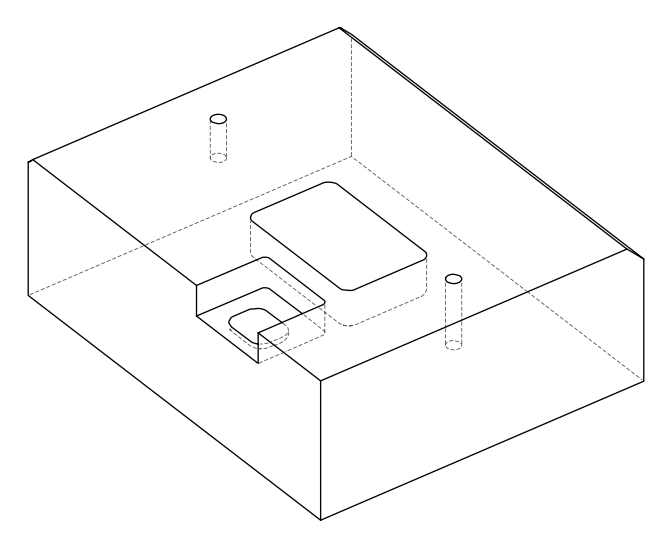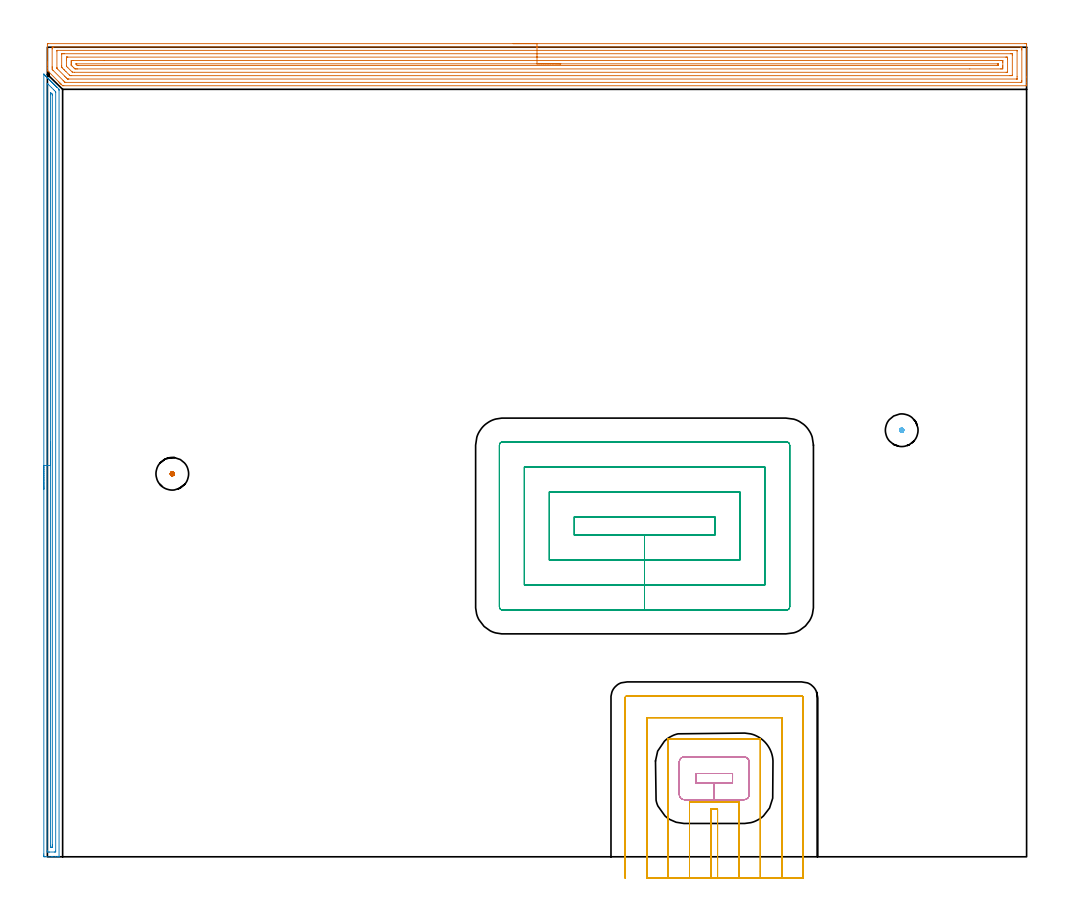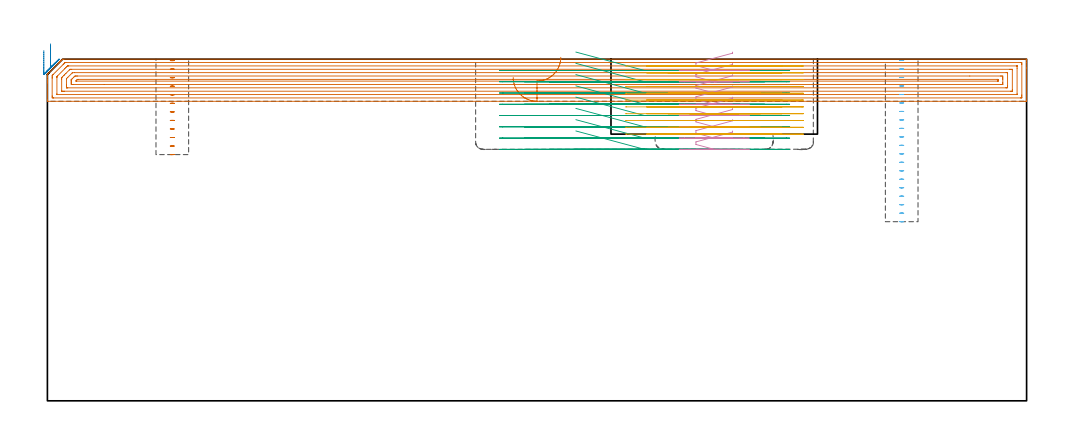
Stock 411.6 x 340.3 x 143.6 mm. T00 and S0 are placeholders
(PLAN: 7 operations, 2 tool changes, 77 min)
(1 AREA_MILL | FG_CHAMFER_SURFACE | UGT0205_001 | 23.21 min | 64478 mm3)
(2 AREA_MILL_1 | FG_CHAMFER_SURFACE_1 | UGT0205_001 | 7.99 min | 6649 mm3)
(3 MILL_RECTANGULAR_POCKET | POCKET_RECTANGULAR_STRAIGHT | UGT0201_095 | Follow Part, ap 5, ae 75% | 18.08 min | 482835 mm3)
(4 MILL_RECTANGULAR_POCKET_1 | POCKET_RECTANGULAR_STRAIGHT_1 | UGT0201_095 | Follow Part, ap 5, ae 75% | 3.18 min | 65959 mm3)
(5 MILL_SLOT | SLOT_PARTIAL_RECTANGULAR | NXT0201_011 | Follow Part, ap 3, ae 75% | 23.52 min | 145347 mm3)
(6 MILL_BLIND_HOLE_FROM_SOLID_MATERIAL | STEP1POCKET | NXT0201_011 | Spiral | 0.66 min | 10087 mm3)
(7 MILL_BLIND_HOLE_FROM_SOLID_MATERIAL_1 | STEP1POCKET_1 | NXT0201_011 | Spiral | 0.39 min | 5902 mm3)
(TOOL UGT0205_001 | Chamfer Mill 20 x 3 x 45 deg. | D20 FL50 Z2)
(TOOL UGT0201_095 | End mill 20 mm | D20 R3 FL38 Z4)
(TOOL NXT0201_011 | ENDMILL 12mm [2P460-1200-NA 1630] | D12 FL38 Z6)
(OP 1 AREA_MILL)
G17 G21 G94 G90
T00 M6
G54
G17 G0 G90 X195.8 Y341.8 S1061 M3
G43 Z153.6 H0
Z135.9
G94 G1 X195.838 Z135.028 F250.
X195.952 Z134.164
X196.141 Z133.312
X196.403 Z132.48
X196.737 Z131.674
X197.14 Z130.9
X197.609 Z130.164
X198.14 Z129.472
X198.729 Z128.829
X199.372 Z128.24
X200.064 Z127.709
X200.8 Z127.24
X201.574 Z126.837
X202.38 Z126.503
X203.212 Z126.241
X204.064 Z126.052
X204.928 Z125.938
X205.8 Z125.9
X410.973
X411.399 Y341.795 Z125.903
X411.59 Y341.792 Z125.906
X411.6 Y341.597 Z126.1
Y327.833 Z139.863
Y325.449 Z142.246
Y324.475 Z143.224
X411.593 Y324.11 Z143.581
X411.591 Y324.103 Z143.588
X411.42 Y324.1 Z143.6
X6.885
X6.399 Y324.107 Z143.593
X6.364 Y324.135 Z143.564
X5.932 Y324.566 Z143.13
X5.877 Y324.623 Z143.076
X5.693 Y324.806 Z142.893
X5.638 Y324.86 Z142.836
X5.586 Y324.913 Z142.786
X5.395 Y325.104 Z142.595
X5.344 Y325.155 Z142.542
X5.296 Y325.203 Z142.495
X5.097 Y325.402 Z142.297
X5.05 Y325.449 Z142.248
X5.006 Y325.494 Z142.205
X4.799 Y325.7 Z141.999
X0.329 Y330.17 Z137.528
X0.196 Y330.302 Z137.394
X0.031 Y330.472 Z137.226
X0.007 Y330.504 Z137.193
X0.003 Y330.523 Z137.175
X0. Y330.546 Z137.152
Y331.626 Z136.068
Y332.864 Z134.832
Y333.391 Z134.303
Y334.01 Z133.685
Y341.334 Z126.364
X0.003 Y341.6 Z126.097
X0.01 Y341.792 Z125.906
X0.205 Y341.799 Z125.899
X205.8 Y341.8 Z125.9
Y340.386 Z127.314
X409.185 Y340.385 Z127.315
X409.252
X409.567 Y340.379 Z127.321
X409.59 Y340.276 Z127.424
X409.597 Y340.045 Z127.655
X409.599 Y339.569 Z128.131
X409.6 Y339.159 Z128.541
X409.599 Y326.331 Z141.369
X409.597 Y325.925 Z141.775
X409.589 Y325.521 Z142.179
X409.185 Y325.515 Z142.185
X409.118
X7.712
X7.506 Y325.519 Z142.181
X7.458 Y325.521 Z142.179
X7.421 Y325.54 Z142.16
X7.351 Y325.607 Z142.093
X7.161 Y325.791 Z141.909
X6.885 Y326.065 Z141.635
X6.618 Y326.331 Z141.369
X2.415 Y330.535 Z137.165
X2.211 Y330.744 Z136.956
X2.012 Y330.95 Z136.75
X2.004 Y331.149 Z136.551
X2.001 Y331.626 Z136.074
X2. Y332.036 Z135.664
X2.001 Y339.569 Z128.131
X2.003 Y339.976 Z127.724
X2.011 Y340.379 Z127.321
X2.415 Y340.385 Z127.315
X2.482
X205.8 Y340.386 Z127.314
Y338.972 Z128.729
X407.397 Y338.971
X407.493 Y338.97 Z128.73
X407.569 Y338.967 Z128.733
X407.586 Y338.965 Z128.735
X407.59 Y338.943 Z128.757
X407.595 Y338.887 Z128.813
X407.599 Y338.686 Z129.014
X407.6 Y327.896 Z139.804
X407.599 Y327.214 Z140.486
X407.598 Y327.016 Z140.684
X407.59 Y326.948 Z140.752
X407.587 Y326.935 Z140.765
X407.576 Y326.933 Z140.767
X407.541 Y326.93 Z140.77
X407.397 Y326.929 Z140.771
X8.962
X8.673 Y326.93 Z140.77
X8.577 Y326.932 Z140.768
X8.502 Y326.935 Z140.765
X8.464 Y326.947 Z140.753
X8.434 Y326.975 Z140.725
X8.188 Y327.214 Z140.486
X7.779 Y327.62 Z140.08
X7.303 Y328.096 Z139.604
X4.203 Y331.197 Z136.503
X4.1 Y331.307 Z136.393
X4.049 Y331.362 Z136.338
X4.01 Y331.427 Z136.273
X4.005 Y331.626 Z136.074
X4.001 Y331.826 Z135.874
Y338.686 Z129.014
X4.002 Y338.884 Z128.816
X4.01 Y338.952 Z128.748
X4.013 Y338.965 Z128.735
X4.024 Y338.967 Z128.733
X4.059 Y338.969 Z128.731
X4.203 Y338.971 Z128.729
X205.8 Y338.972
Y337.557 Z130.143
X404.965
X405.465 Y337.552 Z130.148
X405.575 Y337.551 Z130.149
X405.59 Y337.359 Z130.341
X405.6 Y336.93 Z130.77
Y328.542 Z139.158
X405.598 Y328.433 Z139.267
X405.594 Y328.378 Z139.322
X405.591 Y328.356 Z139.344
X405.572 Y328.35 Z139.35
X405.356 Y328.346 Z139.354
X404.715 Y328.343 Z139.357
X404.465
X10.211
X9.567 Y328.348 Z139.352
X9.528 Y328.349 Z139.351
X9.486 Y328.374 Z139.326
X9.395 Y328.46 Z139.24
X9.218 Y328.633 Z139.067
X7.779 Y330.069 Z137.631
X7.105 Y330.744 Z136.956
X6.885 Y330.964 Z136.736
X6.229 Y331.626 Z136.074
X6.015 Y331.846 Z135.854
X6.009 Y332.063 Z135.637
X6. Y332.5 Z135.2
X6.001 Y337.358 Z130.342
X6.002 Y337.467 Z130.233
X6.006 Y337.522 Z130.178
X6.009 Y337.544 Z130.156
X6.028 Y337.55 Z130.15
X6.244 Y337.554 Z130.146
X6.885 Y337.557 Z130.143
X7.135
X205.8
Y336.143 Z131.557
X402.927
X403.033 Y336.142 Z131.558
X403.244 Y336.137 Z131.563
X403.59 Y336.127 Z131.573
X403.593 Y336.039 Z131.661
X403.6 Y335.375 Z132.325
Y330.08 Z137.62
X403.597 Y329.861 Z137.839
X403.593 Y329.779 Z137.921
X403.591 Y329.764 Z137.936
X403.491 Y329.761 Z137.939
X403.35 Y329.758 Z137.942
X403.138 Y329.757 Z137.943
X403.033
X11.355 Y329.758 Z137.942
X10.56 Y329.764 Z137.936
X10.461 Y329.84 Z137.86
X10.438 Y329.861 Z137.839
X8.564 Y331.734 Z135.966
X8.009 Y332.307 Z135.393
X8.005 Y332.319 Z135.381
X8.002 Y332.345 Z135.355
X8. Y332.4 Z135.3
Y332.509 Z135.191
Y334.938 Z132.762
Y335.82 Z131.88
X8.003 Y336.039 Z131.661
X8.007 Y336.121 Z131.579
X8.009 Y336.136 Z131.564
X8.11 Y336.139 Z131.561
X8.25 Y336.142 Z131.558
X8.462 Y336.143 Z131.557
X8.567
X205.8
Y334.729 Z132.971
X400.678
X401.139 Y334.727 Z132.973
X401.576 Y334.724 Z132.976
X401.59 Y334.722 Z132.978
X401.596 Y334.705 Z132.995
X401.599 Y334.274 Z133.426
X401.6 Y333.819 Z133.881
Y332.509 Z135.191
X401.599 Y332.054 Z135.646
X401.597 Y331.626 Z136.074
X401.593 Y331.178 Z136.522
X401.139 Y331.174 Z136.526
X400.705 Y331.172 Z136.528
X387.729 Y331.171 Z136.529
X12.71
X12.249 Y331.172 Z136.528
X11.812 Y331.175 Z136.525
X11.591 Y331.178 Z136.522
X11.355 Y331.399 Z136.301
X11.124 Y331.626 Z136.074
X10.461 Y332.287 Z135.413
X10.244 Y332.509 Z135.191
X10.035 Y332.727 Z134.973
X10.01 Y332.767 Z134.933
X10.006 Y332.794 Z134.906
X10.002 Y332.85 Z134.85
X10. Y332.964 Z134.736
Y333.391 Z134.309
X10.001 Y333.846 Z133.854
X10.003 Y334.274 Z133.426
X10.007 Y334.722 Z132.978
X10.461 Y334.725 Z132.975
X10.895 Y334.728 Z132.972
X23.914 Y334.729 Z132.971
X205.8
Y333.315 Z134.385
X399.351 Y333.314 Z134.386
X399.43 Y333.313 Z134.387
X399.545 Y333.308 Z134.392
X399.591 Y333.304 Z134.396
X399.595 Y333.278 Z134.422
X399.597 Y333.249 Z134.451
X399.6 Y333.146 Z134.554
X399.599 Y332.827 Z134.873
X399.597 Y332.704 Z134.996
X399.593 Y332.623 Z135.077
X399.59 Y332.597 Z135.103
X399.579 Y332.592 Z135.108
X399.535 Y332.59 Z135.11
X399.351 Y332.586 Z135.114
X399.273 Y332.585 Z135.115
X13.065 Y332.586 Z135.114
X12.697 Y332.592 Z135.108
X12.611 Y332.598 Z135.102
X12.55 Y332.654 Z135.046
X12.473 Y332.728 Z134.972
X12.249 Y332.953 Z134.747
X12.01 Y333.206 Z134.494
Y333.275 Z134.425
X12.021 Y333.308 Z134.392
X12.327 Y333.314 Z134.386
X205.8 Y333.315 Z134.385
X206.672 Z134.423
X207.537 Z134.537
X208.388 Z134.726
X209.22 Z134.988
X210.026 Z135.322
X210.8 Z135.725
X211.536 Z136.194
X212.228 Z136.725
X212.871 Z137.314
X213.46 Z137.957
X213.992 Z138.65
X214.46 Z139.385
X214.863 Z140.159
X215.197 Z140.965
X215.459 Z141.797
X215.648 Z142.649
X215.762 Z143.514
X215.8 Z144.385
G0 Z153.6
M5
M2
(OP 2 AREA_MILL_1)
G17 G21 G94 G90
T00 M6
G54
G17 G0 G90 X-1.5 Y154.5 S1061 M3
G43 Z153.6 H0
Z147.2
G94 G1 Y154.538 Z146.328 F250.
Y154.652 Z145.463
Y154.841 Z144.612
Y155.103 Z143.78
Y155.437 Z142.974
Y155.84 Z142.2
Y156.309 Z141.464
Y156.84 Z140.772
Y157.429 Z140.129
Y158.072 Z139.54
Y158.764 Z139.008
Y159.5 Z138.54
Y160.274 Z138.137
Y161.08 Z137.803
Y161.912 Z137.541
Y162.764 Z137.352
Y163.628 Z137.238
Y164.5 Z137.2
Y328.746
X-1.495 Y328.981 Z137.203
X-1.494 Y328.982 Z137.205
X-1.48 Y328.981 Z137.219
X-1.427 Y328.928 Z137.271
X-1.19 Y328.69 Z137.51
X-0.963 Y328.465 Z137.733
X-0.885 Y328.385 Z137.814
X-0.746 Y328.246 Z137.953
X-0.667 Y328.169 Z138.029
X-0.587 Y328.088 Z138.112
X-0.452 Y327.952 Z138.248
X-0.371 Y327.873 Z138.325
X-0.29 Y327.79 Z138.41
X-0.158 Y327.658 Z138.542
X-0.075 Y327.577 Z138.621
X0.008 Y327.492 Z138.707
X0.137 Y327.364 Z138.836
X0.221 Y327.281 Z138.917
X0.306 Y327.195 Z139.005
X0.431 Y327.07 Z139.13
X0.517 Y326.985 Z139.213
X0.604 Y326.897 Z139.303
X0.725 Y326.776 Z139.424
X0.812 Y326.69 Z139.508
X0.901 Y326.599 Z139.601
X1.019 Y326.482 Z139.718
X1.108 Y326.394 Z139.804
X1.199 Y326.301 Z139.898
X1.313 Y326.188 Z140.012
X1.404 Y326.098 Z140.1
X1.497 Y326.004 Z140.196
X1.607 Y325.894 Z140.306
X1.7 Y325.802 Z140.396
X1.794 Y325.706 Z140.494
X1.901 Y325.599 Z140.6
X1.996 Y325.506 Z140.692
X2.092 Y325.408 Z140.791
X2.195 Y325.305 Z140.894
X2.292 Y325.21 Z140.988
X2.39 Y325.111 Z141.089
X2.489 Y325.011 Z141.188
X2.588 Y324.914 Z141.284
X2.687 Y324.813 Z141.387
X2.783 Y324.717 Z141.483
X2.883 Y324.618 Z141.579
X2.985 Y324.515 Z141.684
X3.077 Y324.423 Z141.777
X3.179 Y324.323 Z141.875
X3.283 Y324.218 Z141.982
X3.371 Y324.129 Z142.071
X3.475 Y324.027 Z142.171
X3.58 Y323.92 Z142.28
X3.665 Y323.835 Z142.365
X3.771 Y323.731 Z142.467
X3.878 Y323.622 Z142.578
X3.959 Y323.541 Z142.659
X4.067 Y323.435 Z142.763
X4.847 Y322.652 Z143.547
X4.893 Y322.604 Z143.593
X4.9 Y322.133 Z143.6
Y0.168
X4.897 Y0.01 Z143.588
X4.866 Y0.007 Z143.558
X4.495 Y0. Z143.195
X4.143 Z142.843
X3.475 Z142.17
X2.253 Z140.95
X1.7 Z140.394
X-0.963 Y0.001 Z137.734
X-1.206 Y0.003 Z137.491
X-1.491 Y0.008 Z137.205
X-1.494 Y0.08 Z137.203
X-1.499 Y0.615 Z137.201
X-1.5 Y1.155 Z137.2
Y164.5
X-0.086 Z138.614
X-0.085 Y324.823 Z138.615
X-0.075 Y325.113 Z138.625
X0.235 Y324.813 Z138.935
X1.7 Y323.351 Z140.4
X2.588 Y322.463 Z141.288
X2.915 Y322.134 Z141.615
X3.475 Y321.563 Z142.175
X3.485 Y321.241 Z142.185
X3.486 Y321.23 Z142.186
X3.485 Y2.39 Z142.185
X3.475 Y2.01 Z142.175
X2.984 Y2.002 Z141.684
X0.812 Y2. Z139.512
X0.321 Y2.002 Z139.021
X-0.075 Y2.01 Z138.625
X-0.086 Y2.401 Z138.614
Y2.411
Y164.5
X1.328 Z140.028
X1.329 Y320.347 Z140.029
X1.33 Y320.72 Z140.03
X1.334 Y321.241 Z140.034
X1.335 Y321.25 Z140.035
X1.354 Y321.241 Z140.054
X1.7 Y320.898 Z140.4
X1.973 Y320.62 Z140.673
X2.04 Y320.548 Z140.74
X2.065 Y320.513 Z140.765
X2.067 Y320.471 Z140.767
X2.069 Y320.347 Z140.769
X2.071 Y319.974 Z140.771
Y5.08
X2.07 Y4.708 Z140.77
X2.066 Y4.187 Z140.766
X2.064 Y4.01 Z140.764
X1.883 Y4.003 Z140.583
X1.7 Y4.001 Z140.4
X1.514 Z140.214
X1.39 Y4.004 Z140.09
X1.346 Y4.009 Z140.046
X1.334 Y4.013 Z140.034
X1.332 Y4.019 Z140.032
X1.33 Y4.063 Z140.03
X1.329 Y4.187 Z140.029
X1.328 Y4.561 Z140.028
Y164.5
Y165.372 Z140.066
Y166.237 Z140.18
Y167.088 Z140.369
Y167.92 Z140.632
Y168.726 Z140.965
Y169.5 Z141.368
Y170.236 Z141.837
Y170.928 Z142.368
Y171.571 Z142.957
Y172.16 Z143.601
Y172.692 Z144.293
Y173.16 Z145.028
Y173.563 Z145.802
Y173.897 Z146.608
Y174.159 Z147.44
Y174.348 Z148.292
Y174.462 Z149.157
Y174.5 Z150.028
G0 Z153.6
M5
M2
(OP 3 MILL_RECTANGULAR_POCKET)
G17 G21 G94 G90
T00 M6
G54
G17 G0 G90 X222.123 Y135.2 S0 M3
G43 Z153.6 H0
Z146.6
G94 G1 X251. Z138.862 F250.
X280.5 F500.
Y142.9
X221.5
Y135.2
X251.
Y124.7
X291.
Y153.4
X211.
Y124.7
X251.
Y114.2
X301.5
Y163.9
X200.5
Y114.2
X251.
Y103.7
X310.6
G3 X312. Y105.1 R1.4
G1 Y173.
G3 X310.6 Y174.4 R1.4
G1 X191.4
G3 X190. Y173. R1.4
G1 Y105.1
G3 X191.4 Y103.7 R1.4
G1 X251.
X252.
G0 X222.123 Y135.2 Z141.862
G1 X251. Z134.125 F250.
X280.5 F500.
Y142.9
X221.5
Y135.2
X251.
Y124.7
X291.
Y153.4
X211.
Y124.7
X251.
Y114.2
X301.5
Y163.9
X200.5
Y114.2
X251.
Y103.7
X310.6
G3 X312. Y105.1 R1.4
G1 Y173.
G3 X310.6 Y174.4 R1.4
G1 X191.4
G3 X190. Y173. R1.4
G1 Y105.1
G3 X191.4 Y103.7 R1.4
G1 X251.
X252.
G0 X222.123 Y135.2 Z137.125
G1 X251. Z129.387 F250.
X280.5 F500.
Y142.9
X221.5
Y135.2
X251.
Y124.7
X291.
Y153.4
X211.
Y124.7
X251.
Y114.2
X301.5
Y163.9
X200.5
Y114.2
X251.
Y103.7
X310.6
G3 X312. Y105.1 R1.4
G1 Y173.
G3 X310.6 Y174.4 R1.4
G1 X191.4
G3 X190. Y173. R1.4
G1 Y105.1
G3 X191.4 Y103.7 R1.4
G1 X251.
X252.
G0 X222.123 Y135.2 Z132.387
G1 X251. Z124.65 F250.
X280.5 F500.
Y142.9
X221.5
Y135.2
X251.
Y124.7
X291.
Y153.4
X211.
Y124.7
X251.
Y114.2
X301.5
Y163.9
X200.5
Y114.2
X251.
Y103.7
X310.6
G3 X312. Y105.1 R1.4
G1 Y173.
G3 X310.6 Y174.4 R1.4
G1 X191.4
G3 X190. Y173. R1.4
G1 Y105.1
G3 X191.4 Y103.7 R1.4
G1 X251.
X252.
G0 X222.123 Y135.2 Z127.65
G1 X251. Z119.912 F250.
X280.5 F500.
Y142.9
X221.5
Y135.2
X251.
Y124.7
X291.
Y153.4
X211.
Y124.7
X251.
Y114.2
X301.5
Y163.9
X200.5
Y114.2
X251.
Y103.7
X310.6
G3 X312. Y105.1 R1.4
G1 Y173.
G3 X310.6 Y174.4 R1.4
G1 X191.4
G3 X190. Y173. R1.4
G1 Y105.1
G3 X191.4 Y103.7 R1.4
G1 X251.
X252.
G0 X222.123 Y135.2 Z122.912
G1 X251. Z115.175 F250.
X280.5 F500.
Y142.9
X221.5
Y135.2
X251.
Y124.7
X291.
Y153.4
X211.
Y124.7
X251.
Y114.2
X301.5
Y163.9
X200.5
Y114.2
X251.
Y103.7
X310.6
G3 X312. Y105.1 R1.4
G1 Y173.
G3 X310.6 Y174.4 R1.4
G1 X191.4
G3 X190. Y173. R1.4
G1 Y105.1
G3 X191.4 Y103.7 R1.4
G1 X251.
X252.
G0 X222.123 Y135.2 Z118.175
G1 X251. Z110.437 F250.
X280.5 F500.
Y142.9
X221.5
Y135.2
X251.
Y124.7
X291.
Y153.4
X211.
Y124.7
X251.
Y114.2
X301.5
Y163.9
X200.5
Y114.2
X251.
Y103.7
X310.6
G3 X312. Y105.1 R1.4
G1 Y173.
G3 X310.6 Y174.4 R1.4
G1 X191.4
G3 X190. Y173. R1.4
G1 Y105.1
G3 X191.4 Y103.7 R1.4
G1 X251.
X252.
G0 X222.123 Y135.2 Z113.437
G1 X251. Z105.7 F250.
X280.5 F500.
Y142.9
X221.5
Y135.2
X251.
Y124.7
X291.
Y153.4
X211.
Y124.7
X251.
Y114.2
X301.5
Y163.9
X200.5
Y114.2
X251.
Y103.7
X310.6
G3 X312. Y105.1 R1.4
G1 Y173.
G3 X310.6 Y174.4 R1.4
G1 X191.4
G3 X190. Y173. R1.4
G1 Y105.1
G3 X191.4 Y103.7 R1.4
G1 X251.
X252.
G0 Z153.6
M5
M2
(OP 4 MILL_RECTANGULAR_POCKET_1)
G17 G21 G94 G90
T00 M6
G54
G17 G0 G90 X288. Y33.223 S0 M3
G43 Z153.6 H0
Z146.6
G94 G1 Y35. Z146.124 F250.
X272.6 Z141.997
Y31. Z140.926
X280.3 Z138.862
X288. F500.
Y35.
X272.6
Y31.
X280.3
Y24.
X292.8
G3 X295. Y26.2 R2.2
G1 Y39.8
G3 X292.8 Y42. R2.2
G1 X267.8
G3 X265.6 Y39.8 R2.2
G1 Y26.2
G3 X267.8 Y24. R2.2
G1 X280.3
X281.3
G0 X288. Y33.223 Z141.862
G1 Y35. Z141.386 F250.
X272.6 Z137.26
Y31. Z136.188
X280.3 Z134.125
X288. F500.
Y35.
X272.6
Y31.
X280.3
Y24.
X292.8
G3 X295. Y26.2 R2.2
G1 Y39.8
G3 X292.8 Y42. R2.2
G1 X267.8
G3 X265.6 Y39.8 R2.2
G1 Y26.2
G3 X267.8 Y24. R2.2
G1 X280.3
X281.3
G0 X288. Y33.223 Z137.125
G1 Y35. Z136.649 F250.
X272.6 Z132.522
Y31. Z131.451
X280.3 Z129.387
X288. F500.
Y35.
X272.6
Y31.
X280.3
Y24.
X292.8
G3 X295. Y26.2 R2.2
G1 Y39.8
G3 X292.8 Y42. R2.2
G1 X267.8
G3 X265.6 Y39.8 R2.2
G1 Y26.2
G3 X267.8 Y24. R2.2
G1 X280.3
X281.3
G0 X288. Y33.223 Z132.387
G1 Y35. Z131.911 F250.
X272.6 Z127.785
Y31. Z126.713
X280.3 Z124.65
X288. F500.
Y35.
X272.6
Y31.
X280.3
Y24.
X292.8
G3 X295. Y26.2 R2.2
G1 Y39.8
G3 X292.8 Y42. R2.2
G1 X267.8
G3 X265.6 Y39.8 R2.2
G1 Y26.2
G3 X267.8 Y24. R2.2
G1 X280.3
X281.3
G0 X288. Y33.223 Z127.65
G1 Y35. Z127.174 F250.
X272.6 Z123.047
Y31. Z121.976
X280.3 Z119.912
X288. F500.
Y35.
X272.6
Y31.
X280.3
Y24.
X292.8
G3 X295. Y26.2 R2.2
G1 Y39.8
G3 X292.8 Y42. R2.2
G1 X267.8
G3 X265.6 Y39.8 R2.2
G1 Y26.2
G3 X267.8 Y24. R2.2
G1 X280.3
X281.3
G0 X288. Y33.223 Z122.912
G1 Y35. Z122.436 F250.
X272.6 Z118.31
Y31. Z117.238
X280.3 Z115.175
X288. F500.
Y35.
X272.6
Y31.
X280.3
Y24.
X292.8
G3 X295. Y26.2 R2.2
G1 Y39.8
G3 X292.8 Y42. R2.2
G1 X267.8
G3 X265.6 Y39.8 R2.2
G1 Y26.2
G3 X267.8 Y24. R2.2
G1 X280.3
X281.3
G0 X288. Y33.223 Z118.175
G1 Y35. Z117.699 F250.
X272.6 Z113.572
Y31. Z112.501
X280.3 Z110.437
X288. F500.
Y35.
X272.6
Y31.
X280.3
Y24.
X292.8
G3 X295. Y26.2 R2.2
G1 Y39.8
G3 X292.8 Y42. R2.2
G1 X267.8
G3 X265.6 Y39.8 R2.2
G1 Y26.2
G3 X267.8 Y24. R2.2
G1 X280.3
X281.3
G0 X288. Y33.223 Z113.437
G1 Y35. Z112.961 F250.
X272.6 Z108.835
Y31. Z107.763
X280.3 Z105.7
X288. F500.
Y35.
X272.6
Y31.
X280.3
Y24.
X292.8
G3 X295. Y26.2 R2.2
G1 Y39.8
G3 X292.8 Y42. R2.2
G1 X267.8
G3 X265.6 Y39.8 R2.2
G1 Y26.2
G3 X267.8 Y24. R2.2
G1 X280.3
X281.3
G0 Z153.6
M5
M2
(OP 5 MILL_SLOT)
G17 G21 G94 G90
T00 M6
G54
G17 G0 G90 X281.7 Y-9. S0 M3
G43 Z153.6 H1
Z140.736
G94 G1 Y-6. F250.
Y20. F500.
X278.9
Y-6.
Y-9. F250.
X290.7
Y-6.
Y20. F500.
Y23. F250.
X269.9 Y23.001 F500.
Y20.001 F250.
Y-6. F500.
Y-9. F250.
X299.7
Y-6.
Y49.5 F500.
X260.9
Y-6.
Y-9. F250.
X308.7
Y-6.
Y58.5 F500.
X251.9
Y-6.
Y-9. F250.
X317.7
Y-6.
Y67. F500.
G3 X317.2 Y67.5 R0.5
G1 X243.4
G3 X242.9 Y67. R0.5
G1 Y-6.
Y-9. F250.
G0 X281.7 Z137.873
G1 Y-6.
Y20. F500.
X278.9
Y-6.
Y-9. F250.
X290.7
Y-6.
Y20. F500.
Y23. F250.
X269.9 Y23.001 F500.
Y20.001 F250.
Y-6. F500.
Y-9. F250.
X299.7
Y-6.
Y49.5 F500.
X260.9
Y-6.
Y-9. F250.
X308.7
Y-6.
Y58.5 F500.
X251.9
Y-6.
Y-9. F250.
X317.7
Y-6.
Y67. F500.
G3 X317.2 Y67.5 R0.5
G1 X243.4
G3 X242.9 Y67. R0.5
G1 Y-6.
Y-9. F250.
G0 X281.7 Z135.009
G1 Y-6.
Y20. F500.
X278.9
Y-6.
Y-9. F250.
X290.7
Y-6.
Y20. F500.
Y23. F250.
X269.9 F500.
Y20. F250.
Y-6. F500.
Y-9. F250.
X299.7
Y-6.
Y49.5 F500.
X260.9
Y-6.
Y-9. F250.
X308.7
Y-6.
Y58.5 F500.
X251.9
Y-6.
Y-9. F250.
X317.7
Y-6.
Y67. F500.
G3 X317.2 Y67.5 R0.5
G1 X243.4
G3 X242.9 Y67. R0.5
G1 Y-6.
Y-9. F250.
G0 X281.7 Z132.145
G1 Y-6.
Y20. F500.
X278.9
Y-6.
Y-9. F250.
X290.7
Y-6.
Y20. F500.
Y23. F250.
X269.9 F500.
Y20. F250.
Y-6. F500.
Y-9. F250.
X299.7
Y-6.
Y49.5 F500.
X260.9
Y-6.
Y-9. F250.
X308.7
Y-6.
Y58.5 F500.
X251.9
Y-6.
Y-9. F250.
X317.7
Y-6.
Y67. F500.
G3 X317.2 Y67.5 R0.5
G1 X243.4
G3 X242.9 Y67. R0.5
G1 Y-6.
Y-9. F250.
G0 X281.7 Z129.282
G1 Y-6.
Y20. F500.
X278.9
Y-6.
Y-9. F250.
X290.7
Y-6.
Y20. F500.
Y23. F250.
X269.9 Y23.001 F500.
Y20.001 F250.
Y-6. F500.
Y-9. F250.
X299.7
Y-6.
Y49.5 F500.
X260.9
Y-6.
Y-9. F250.
X308.7
Y-6.
Y58.5 F500.
X251.9
Y-6.
Y-9. F250.
X317.7
Y-6.
Y67. F500.
G3 X317.2 Y67.5 R0.5
G1 X243.4
G3 X242.9 Y67. R0.5
G1 Y-6.
Y-9. F250.
G0 X281.7 Z126.418
G1 Y-6.
Y20. F500.
X278.9
Y-6.
Y-9. F250.
X290.7
Y-6.
Y20. F500.
Y23. F250.
X269.9 Y23.001 F500.
Y20.001 F250.
Y-6. F500.
Y-9. F250.
X299.7
Y-6.
Y49.5 F500.
X260.9
Y-6.
Y-9. F250.
X308.7
Y-6.
Y58.5 F500.
X251.9
Y-6.
Y-9. F250.
X317.7
Y-6.
Y67. F500.
G3 X317.2 Y67.5 R0.5
G1 X243.4
G3 X242.9 Y67. R0.5
G1 Y-6.
Y-9. F250.
G0 X281.7 Z123.555
G1 Y-6.
Y20. F500.
X278.9
Y-6.
Y-9. F250.
X290.7
Y-6.
Y20. F500.
Y23. F250.
X269.9 F500.
Y20. F250.
Y-6. F500.
Y-9. F250.
X299.7
Y-6.
Y49.5 F500.
X260.9
Y-6.
Y-9. F250.
X308.7
Y-6.
Y58.5 F500.
X251.9
Y-6.
Y-9. F250.
X317.7
Y-6.
Y67. F500.
G3 X317.2 Y67.5 R0.5
G1 X243.4
G3 X242.9 Y67. R0.5
G1 Y-6.
Y-9. F250.
G0 X281.7 Z120.691
G1 Y-6.
Y20. F500.
X278.9
Y-6.
Y-9. F250.
X290.7
Y-6.
Y20. F500.
Y23. F250.
X269.9 F500.
Y20. F250.
Y-6. F500.
Y-9. F250.
X299.7
Y-6.
Y49.5 F500.
X260.9
Y-6.
Y-9. F250.
X308.7
Y-6.
Y58.5 F500.
X251.9
Y-6.
Y-9. F250.
X317.7
Y-6.
Y67. F500.
G3 X317.2 Y67.5 R0.5
G1 X243.4
G3 X242.9 Y67. R0.5
G1 Y-6.
Y-9. F250.
G0 X281.7 Z117.827
G1 Y-6.
Y20. F500.
X278.9
Y-6.
Y-9. F250.
X290.7
Y-6.
Y20. F500.
Y23. F250.
X269.9 F500.
Y20. F250.
Y-6. F500.
Y-9. F250.
X299.7
Y-6.
Y49.5 F500.
X260.9
Y-6.
Y-9. F250.
X308.7
Y-6.
Y58.5 F500.
X251.9
Y-6.
Y-9. F250.
X317.7
Y-6.
Y67. F500.
G3 X317.2 Y67.5 R0.5
G1 X243.4
G3 X242.9 Y67. R0.5
G1 Y-6.
Y-9. F250.
G0 X281.7 Z114.964
G1 Y-6.
Y20. F500.
X278.9 Y20.001
Y-6.
Y-9. F250.
X290.7
Y-6.
Y20. F500.
Y23. F250.
X269.9 Y23.001 F500.
Y20.001 F250.
Y-6. F500.
Y-9. F250.
X299.7
Y-6.
Y49.5 F500.
X260.9
Y-6.
Y-9. F250.
X308.7
Y-6.
Y58.5 F500.
X251.9
Y-6.
Y-9. F250.
X317.7
Y-6.
Y67. F500.
G3 X317.2 Y67.5 R0.5
G1 X243.4
G3 X242.9 Y67. R0.5
G1 Y-6.
Y-9. F250.
G0 X281.7 Z112.1
G1 Y-6.
Y20. F500.
X278.9 Y20.001
Y-6.
Y-9. F250.
X290.7
Y-6.
Y20. F500.
Y23. F250.
X269.9 Y23.001 F500.
Y20.001 F250.
Y-6. F500.
Y-9. F250.
X299.7
Y-6.
Y49.5 F500.
X260.9
Y-6.
Y-9. F250.
X308.7
Y-6.
Y58.5 F500.
X251.9
Y-6.
Y-9. F250.
X317.7
Y-6.
Y67. F500.
G3 X317.2 Y67.5 R0.5
G1 X243.4
G3 X242.9 Y67. R0.5
G1 Y-6.
Y-9. F250.
G0 Z153.6
M5
M2
(OP 6 MILL_BLIND_HOLE_FROM_SOLID_MATERIAL)
G17 G21 G94 G90
T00 M6
G54
G17 G0 G90 X359.1 Y179.3 S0 M3
G43 Z153.6 H1
Z143.035
G94 G3 X359.525 Y179.725 R0.425 F250.
X359.1 Y180.15 R0.425
X358.25 Y179.3 R0.85
X359.1 Y180.15 R-0.85
X358.675 Y179.725 R0.425
X359.1 Y179.3 R0.425
G0 Z139.47
G3 X359.525 Y179.725 R0.425
X359.1 Y180.15 R0.425
X358.25 Y179.3 R0.85
X359.1 Y180.15 R-0.85
X358.675 Y179.725 R0.425
X359.1 Y179.3 R0.425
G0 Z135.905
G3 X359.525 Y179.725 R0.425
X359.1 Y180.15 R0.425
X358.25 Y179.3 R0.85
X359.1 Y180.15 R-0.85
X358.675 Y179.725 R0.425
X359.1 Y179.3 R0.425
G0 Z132.34
G3 X359.525 Y179.725 R0.425
X359.1 Y180.15 R0.425
X358.25 Y179.3 R0.85
X359.1 Y180.15 R-0.85
X358.675 Y179.725 R0.425
X359.1 Y179.3 R0.425
G0 Z128.775
G3 X359.525 Y179.725 R0.425
X359.1 Y180.15 R0.425
X358.25 Y179.3 R0.85
X359.1 Y180.15 R-0.85
X358.675 Y179.725 R0.425
X359.1 Y179.3 R0.425
G0 Z125.21
G3 X359.525 Y179.725 R0.425
X359.1 Y180.15 R0.425
X358.25 Y179.3 R0.85
X359.1 Y180.15 R-0.85
X358.675 Y179.725 R0.425
X359.1 Y179.3 R0.425
G0 Z121.645
G3 X359.525 Y179.725 R0.425
X359.1 Y180.15 R0.425
X358.25 Y179.3 R0.85
X359.1 Y180.15 R-0.85
X358.675 Y179.725 R0.425
X359.1 Y179.3 R0.425
G0 Z118.08
G3 X359.525 Y179.725 R0.425
X359.1 Y180.15 R0.425
X358.25 Y179.3 R0.85
X359.1 Y180.15 R-0.85
X358.675 Y179.725 R0.425
X359.1 Y179.3 R0.425
G0 Z114.515
G3 X359.525 Y179.725 R0.425
X359.1 Y180.15 R0.425
X358.25 Y179.3 R0.85
X359.1 Y180.15 R-0.85
X358.675 Y179.725 R0.425
X359.1 Y179.3 R0.425
G0 Z110.95
G3 X359.525 Y179.725 R0.425
X359.1 Y180.15 R0.425
X358.25 Y179.3 R0.85
X359.1 Y180.15 R-0.85
X358.675 Y179.725 R0.425
X359.1 Y179.3 R0.425
G0 Z107.385
G3 X359.525 Y179.725 R0.425
X359.1 Y180.15 R0.425
X358.25 Y179.3 R0.85
X359.1 Y180.15 R-0.85
X358.675 Y179.725 R0.425
X359.1 Y179.3 R0.425
G0 Z103.82
G3 X359.525 Y179.725 R0.425
X359.1 Y180.15 R0.425
X358.25 Y179.3 R0.85
X359.1 Y180.15 R-0.85
X358.675 Y179.725 R0.425
X359.1 Y179.3 R0.425
G0 Z100.255
G3 X359.525 Y179.725 R0.425
X359.1 Y180.15 R0.425
X358.25 Y179.3 R0.85
X359.1 Y180.15 R-0.85
X358.675 Y179.725 R0.425
X359.1 Y179.3 R0.425
G0 Z96.69
G3 X359.525 Y179.725 R0.425
X359.1 Y180.15 R0.425
X358.25 Y179.3 R0.85
X359.1 Y180.15 R-0.85
X358.675 Y179.725 R0.425
X359.1 Y179.3 R0.425
G0 Z93.125
G3 X359.525 Y179.725 R0.425
X359.1 Y180.15 R0.425
X358.25 Y179.3 R0.85
X359.1 Y180.15 R-0.85
X358.675 Y179.725 R0.425
X359.1 Y179.3 R0.425
G0 Z89.56
G3 X359.525 Y179.725 R0.425
X359.1 Y180.15 R0.425
X358.25 Y179.3 R0.85
X359.1 Y180.15 R-0.85
X358.675 Y179.725 R0.425
X359.1 Y179.3 R0.425
G0 Z85.995
G3 X359.525 Y179.725 R0.425
X359.1 Y180.15 R0.425
X358.25 Y179.3 R0.85
X359.1 Y180.15 R-0.85
X358.675 Y179.725 R0.425
X359.1 Y179.3 R0.425
G0 Z82.43
G3 X359.525 Y179.725 R0.425
X359.1 Y180.15 R0.425
X358.25 Y179.3 R0.85
X359.1 Y180.15 R-0.85
X358.675 Y179.725 R0.425
X359.1 Y179.3 R0.425
G0 Z78.865
G3 X359.525 Y179.725 R0.425
X359.1 Y180.15 R0.425
X358.25 Y179.3 R0.85
X359.1 Y180.15 R-0.85
X358.675 Y179.725 R0.425
X359.1 Y179.3 R0.425
G0 Z75.3
G3 X359.525 Y179.725 R0.425
X359.1 Y180.15 R0.425
X358.25 Y179.3 R0.85
X359.1 Y180.15 R-0.85
X358.675 Y179.725 R0.425
X359.1 Y179.3 R0.425
G0 Z153.6
M5
M2
(OP 7 MILL_BLIND_HOLE_FROM_SOLID_MATERIAL_1)
G17 G21 G94 G90
T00 M6
G54
G17 G0 G90 X52.5 Y161. S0 M3
G43 Z153.6 H1
Z143.008
G94 G3 X52.925 Y161.425 R0.425 F250.
X52.5 Y161.85 R0.425
X51.65 Y161. R0.85
X52.5 Y161.85 R-0.85
X52.075 Y161.425 R0.425
X52.5 Y161. R0.425
G0 Z139.417
G3 X52.925 Y161.425 R0.425
X52.5 Y161.85 R0.425
X51.65 Y161. R0.85
X52.5 Y161.85 R-0.85
X52.075 Y161.425 R0.425
X52.5 Y161. R0.425
G0 Z135.825
G3 X52.925 Y161.425 R0.425
X52.5 Y161.85 R0.425
X51.65 Y161. R0.85
X52.5 Y161.85 R-0.85
X52.075 Y161.425 R0.425
X52.5 Y161. R0.425
G0 Z132.233
G3 X52.925 Y161.425 R0.425
X52.5 Y161.85 R0.425
X51.65 Y161. R0.85
X52.5 Y161.85 R-0.85
X52.075 Y161.425 R0.425
X52.5 Y161. R0.425
G0 Z128.642
G3 X52.925 Y161.425 R0.425
X52.5 Y161.85 R0.425
X51.65 Y161. R0.85
X52.5 Y161.85 R-0.85
X52.075 Y161.425 R0.425
X52.5 Y161. R0.425
G0 Z125.05
G3 X52.925 Y161.425 R0.425
X52.5 Y161.85 R0.425
X51.65 Y161. R0.85
X52.5 Y161.85 R-0.85
X52.075 Y161.425 R0.425
X52.5 Y161. R0.425
G0 Z121.458
G3 X52.925 Y161.425 R0.425
X52.5 Y161.85 R0.425
X51.65 Y161. R0.85
X52.5 Y161.85 R-0.85
X52.075 Y161.425 R0.425
X52.5 Y161. R0.425
G0 Z117.867
G3 X52.925 Y161.425 R0.425
X52.5 Y161.85 R0.425
X51.65 Y161. R0.85
X52.5 Y161.85 R-0.85
X52.075 Y161.425 R0.425
X52.5 Y161. R0.425
G0 Z114.275
G3 X52.925 Y161.425 R0.425
X52.5 Y161.85 R0.425
X51.65 Y161. R0.85
X52.5 Y161.85 R-0.85
X52.075 Y161.425 R0.425
X52.5 Y161. R0.425
G0 Z110.683
G3 X52.925 Y161.425 R0.425
X52.5 Y161.85 R0.425
X51.65 Y161. R0.85
X52.5 Y161.85 R-0.85
X52.075 Y161.425 R0.425
X52.5 Y161. R0.425
G0 Z107.092
G3 X52.925 Y161.425 R0.425
X52.5 Y161.85 R0.425
X51.65 Y161. R0.85
X52.5 Y161.85 R-0.85
X52.075 Y161.425 R0.425
X52.5 Y161. R0.425
G0 Z103.5
G3 X52.925 Y161.425 R0.425
X52.5 Y161.85 R0.425
X51.65 Y161. R0.85
X52.5 Y161.85 R-0.85
X52.075 Y161.425 R0.425
X52.5 Y161. R0.425
G0 Z153.6
M5
M2
